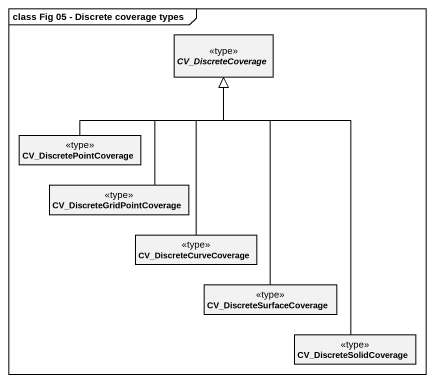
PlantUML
@startuml
mainframe class Fig 05 - Discrete coverage types
hide circle
hide empty members
abstract class CV_DiscreteCoverage <<type>>
class CV_DiscretePointCoverage <<type>>
class CV_DiscreteGridPointCoverage <<type>>
class CV_DiscreteCurveCoverage <<type>>
class CV_DiscreteSurfaceCoverage <<type>>
class CV_DiscreteSolidCoverage <<type>>
CV_DiscretePointCoverage -up-|> CV_DiscreteCoverage
CV_DiscreteGridPointCoverage -up-|> CV_DiscreteCoverage
CV_DiscreteCurveCoverage -up-|> CV_DiscreteCoverage
CV_DiscreteSurfaceCoverage -up-|> CV_DiscreteCoverage
CV_DiscreteSolidCoverage -up-|> CV_DiscreteCoverage
@enduml
